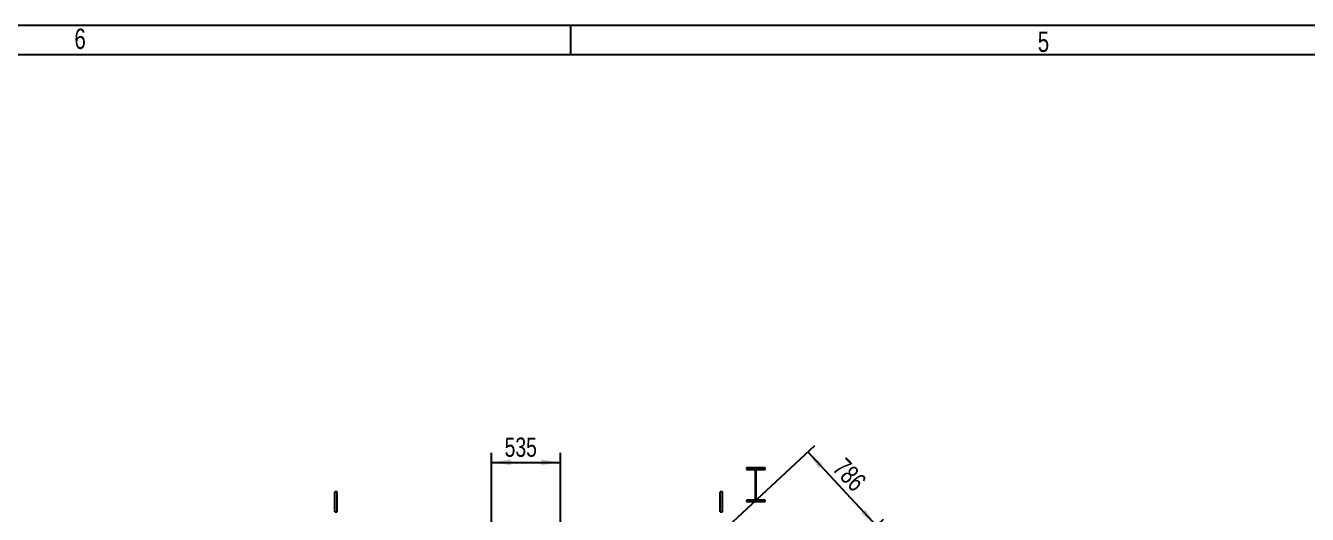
# Model space of a CAD drawing. Header units: millimetres. Extents: x 1293 to 41893, y 1011 to 26911.
# Drawn here: x 13765 to 20418, y 24372 to 26911 of the extents above; entities that cross this region are included whole.
import ezdxf

# ---------------------------------------------------------------- set-up
doc = ezdxf.new("R2010")
doc.units = ezdxf.units.MM
doc.header["$LTSCALE"] = 50
doc.layers.add('CAPA_1', color=7, linetype='Continuous')
doc.styles.add('SLDTEXTSTYLE0', font='TXT', dxfattribs={"width": 0.75})
doc.dimstyles.new('SLDDIMSTYLE0', dxfattribs={"dimtxt": 100, "dimasz": 100, "dimexe": 0, "dimexo": 0.0625, "dimgap": 25, "dimtad": 2, "dimdec": 0, "dimlfac": 1.5, "dimrnd": 1e-09, "dimzin": 12, "dimdsep": 46, "dimtxsty": 'SLDTEXTSTYLE0', "dimsah": 1, "dimcen": 0.09, "dimadec": 0, "dimazin": 3, "dimtfac": 1, "dimtdec": 0, "dimtofl": 0, "dimtmove": 0, "dimatfit": 3, "dimfxl": 1, "dimfrac": 2, "dimtolj": 1, "dimtzin": 12, "dimarcsym": 0})

# ---------------------------------------------------------------- blocks, each defined once
blk = doc.blocks.new('_D_39')
at = {"layer": 'CAPA_1', "transparency": 16777216}
for p, q in [((16183.9, 23233.4), (16183.9, 24692.6)), ((16540.7, 22850), (16540.7, 24692.6)), ((16183.9, 24642.6), (16540.7, 24642.6))]:
    blk.add_line(p, q, dxfattribs=at)
for points in [[(16183.9, 24642.6), (16283.9, 24627.2), (16283.9, 24658)], [(16540.7, 24642.6), (16440.7, 24658), (16440.7, 24627.2)]]:
    blk.add_solid(points, dxfattribs=at)
at = {"layer": 'CAPA_1', "transparency": 16777216, "insert": (16251.5, 24771.5), "char_height": 100, "attachment_point": 1, "style": 'SLDTEXTSTYLE0'}
blk.add_mtext('535', dxfattribs=at)
blk = doc.blocks.new('_D_40')
at = {"layer": 'CAPA_1', "transparency": 16777216}
for p, q in [((16230.4, 23213.1), (17860.9, 24730.9)), ((17824.3, 24696.8), (18181.1, 24313.5)), ((16587.2, 22829.8), (18217.7, 24347.5))]:
    blk.add_line(p, q, dxfattribs=at)
for points in [[(17824.3, 24696.8), (17881.2, 24613.1), (17903.7, 24634.1)], [(18181.1, 24313.5), (18124.2, 24397.2), (18101.7, 24376.2)]]:
    blk.add_solid(points, dxfattribs=at)
at = {"layer": 'CAPA_1', "transparency": 16777216, "insert": (18021.5, 24674.1), "char_height": 100, "attachment_point": 1, "rotation": 312.94834, "style": 'SLDTEXTSTYLE0'}
blk.add_mtext('786', dxfattribs=at)

msp = doc.modelspace()

# ---------------------------------------------------------------- hatches: boundary and pattern name
at = {"linetype": 'Continuous', "lineweight": 18}
h = msp.add_hatch(dxfattribs=at)
h.set_pattern_fill('ANSI32', scale=50, style=0)
edge = h.paths.add_edge_path(flags=0)
edge.add_line((17603.6690892, 24605.9515092), (17603.6690892, 24613.4021759))
edge.add_line((17603.6690892, 24613.4021759), (17505.9637558, 24613.4021759))
edge.add_line((17505.9637558, 24613.4021759), (17505.9637558, 24605.9515092))
edge.add_line((17505.9637558, 24605.9515092), (17547.5350892, 24605.9515092))
edge.add_arc((17547.5350892, 24600.8715092), 5.08, 0, 90, ccw=False)
edge.add_line((17552.6150892, 24600.8715092), (17552.6150892, 24451.0115092))
edge.add_arc((17547.5350892, 24451.0115092), 5.08, 270, 360, ccw=False)
edge.add_line((17547.5350892, 24445.9315092), (17505.9637558, 24445.9315092))
edge.add_line((17505.9637558, 24445.9315092), (17505.9637558, 24438.4808426))
edge.add_line((17505.9637558, 24438.4808426), (17603.6690892, 24438.4808426))
edge.add_line((17603.6690892, 24438.4808426), (17603.6690892, 24445.9315092))
edge.add_line((17603.6690892, 24445.9315092), (17562.0977558, 24445.9315092))
edge.add_arc((17562.0977558, 24451.0115092), 5.08, 180, 270, ccw=False)
edge.add_line((17557.0177558, 24451.0115092), (17557.0177558, 24600.8715092))
edge.add_arc((17562.0977558, 24600.8715092), 5.08, 90, 180, ccw=False)
edge.add_line((17562.0977558, 24605.9515092), (17603.6690892, 24605.9515092))
at = {"layer": 'CAPA_1', "linetype": 'Continuous', "lineweight": 18}
h = msp.add_hatch(dxfattribs=at)
h.set_pattern_fill('ANSI32', color=256, scale=50, angle=3e-322, style=0)
h.paths.add_polyline_path([(15369.8849574, 24489.3633974), (15369.8849574, 24384.778482), (15382.5849574, 24384.778482), (15382.5849574, 24489.3633974)], flags=0)
h = msp.add_hatch(dxfattribs=at)
h.set_pattern_fill('ANSI32', color=256, scale=50, angle=3e-322, style=0)
h.paths.add_polyline_path([(17369.8849574, 24489.3633974), (17369.8849574, 24384.778482), (17382.5849574, 24384.778482), (17382.5849574, 24489.3633974)], flags=0)

# ---------------------------------------------------------------- linework, layer by layer
at = {"color": 7, "linetype": 'Continuous', "lineweight": 25}
for p, q in [((17505.9637558, 24613.4021759), (17505.9637558, 24605.9515092)), ((17603.6690892, 24613.4021759), (17505.9637558, 24613.4021759)), ((17505.9637558, 24605.9515092), (17547.5350892, 24605.9515092)), ((17552.6150892, 24600.8715092), (17552.6150892, 24451.0115092)), ((17557.0177558, 24451.0115092), (17557.0177558, 24600.8715092)), ((17562.0977558, 24605.9515092), (17603.6690892, 24605.9515092)), ((17603.6690892, 24605.9515092), (17603.6690892, 24613.4021759)), ((15369.8849574, 24384.778482), (15369.8849574, 24489.3633974)), ((15382.5849574, 24489.3633974), (15369.8849574, 24489.3633974)), ((15382.5849574, 24384.778482), (15382.5849574, 24489.3633974)), ((17369.8849574, 24384.778482), (17369.8849574, 24489.3633974)), ((17382.5849574, 24489.3633974), (17369.8849574, 24489.3633974)), ((17382.5849574, 24384.778482), (17382.5849574, 24489.3633974)), ((17505.9637558, 24445.9315092), (17505.9637558, 24438.4808426)), ((17547.5350892, 24445.9315092), (17505.9637558, 24445.9315092)), ((17505.9637558, 24438.4808426), (17603.6690892, 24438.4808426)), ((17603.6690892, 24445.9315092), (17562.0977558, 24445.9315092)), ((17603.6690892, 24438.4808426), (17603.6690892, 24445.9315092)), ((15369.8849574, 24384.778482), (15382.5849574, 24384.778482)), ((17369.8849574, 24384.778482), (17382.5849574, 24384.778482))]:
    msp.add_line(p, q, dxfattribs=at)
for centre, start, end in [((17547.5350892, 24600.8715092), 0, 90), ((17562.0977558, 24600.8715092), 90, 180), ((17547.5350892, 24451.0115092), 270, 0), ((17562.0977558, 24451.0115092), 180, 270)]:
    msp.add_arc(centre, 5.08, start, end, dxfattribs=at)
at = {"layer": 'CAPA_1'}
for p, q in [((41892.9505051, 26910.8173311), (1292.9505051, 26910.8173311)), ((16592.9505051, 26910.8173311), (16592.9505051, 26760.8173311)), ((1442.9505051, 26760.8173311), (41742.9505051, 26760.8173311))]:
    msp.add_line(p, q, dxfattribs=at)

# ---------------------------------------------------------------- texts
at = {"layer": 'CAPA_1', "char_height": 105.8333333, "attachment_point": 1, "style": 'SLDTEXTSTYLE0'}
for s, insert in [('6', (14018.6316574, 26895.3613065)), ('5', (19018.610355, 26880.0344913))]:
    msp.add_mtext(s, dxfattribs=dict(at, insert=insert))

# ---------------------------------------------------------------- dimensions: what is measured, and where the dimension line sits
at = {"layer": 'CAPA_1'}
dim = msp.add_linear_dim(base=(16540.7033271, 24642.6255594), p1=(16183.896841, 23169.8655657), p2=(16540.7033271, 22786.5450815), dimstyle='SLDDIMSTYLE0', dxfattribs=at)
dim.commit()
dim.dimension.update_dxf_attribs({"geometry": '_D_39', "text_midpoint": (16362.300084, 24642.6255594), "dimtype": 160})
dim = msp.add_linear_dim(base=(18181.1001722, 24313.4768744), p1=(16183.896841, 23169.8655657), p2=(16540.7033271, 22786.5450815), angle=312.9483373858, dimstyle='SLDDIMSTYLE0', dxfattribs=at)
dim.commit()
dim.dimension.update_dxf_attribs({"geometry": '_D_40', "text_midpoint": (18002.6969291, 24505.1371165), "dimtype": 160})

doc.saveas('drawing.dxf')
